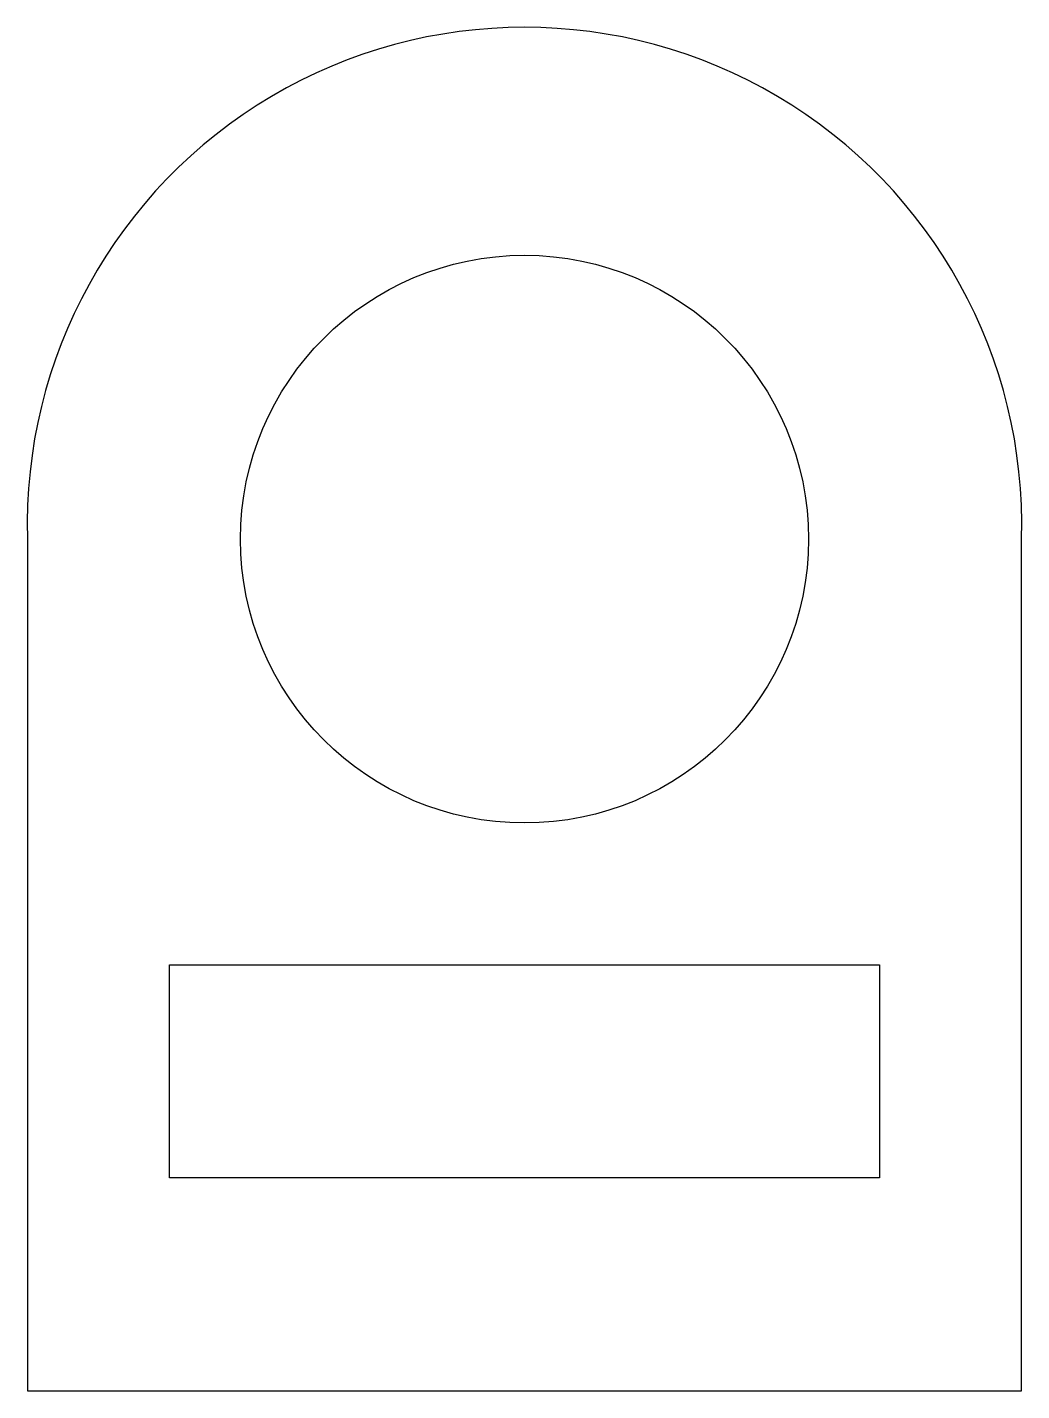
# Model space of a CAD drawing. Header units: millimetres. Extents: x 0 to 70, y 0 to 96.1.
import ezdxf

# ---------------------------------------------------------------- set-up
doc = ezdxf.new("R2010")
doc.units = ezdxf.units.MM

msp = doc.modelspace()

# ---------------------------------------------------------------- linework, layer by layer
for p, q in [((0, 60), (0, 0)), ((70, 0), (70, 60)), ((10, 15), (10, 30)), ((10, 30), (60, 30)), ((60, 30), (60, 15)), ((60, 15), (10, 15)), ((0, 0), (70, 0))]:
    msp.add_line(p, q)
msp.add_circle((35, 60), 20)
msp.add_arc((35, 61.046), 35.016, 358.28789, 181.71211)

doc.saveas('drawing.dxf')
